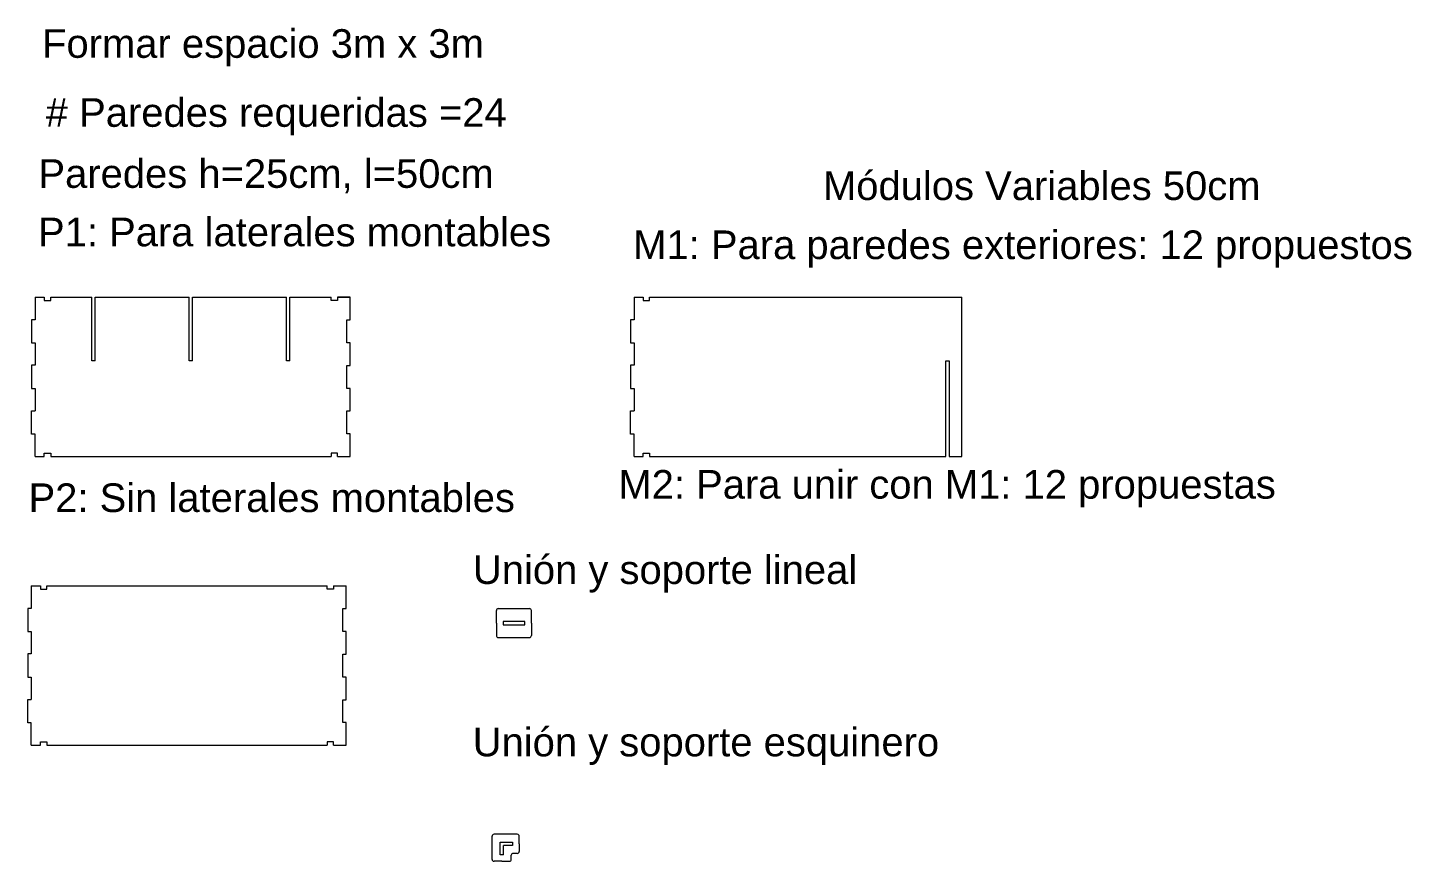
# Model space of a CAD drawing. Header units: millimetres. Extents: x 883 to 14654, y 5219 to 8318.
# Drawn here: x 2797 to 4968, y 5219 to 6527 of the extents above; entities that cross this region are included whole.
import ezdxf

# ---------------------------------------------------------------- set-up
doc = ezdxf.new("R2010")
doc.units = ezdxf.units.MM
doc.header["$LTSCALE"] = 0.05
doc.layers.add('Corte', color=1, linetype='Continuous', lineweight=5)
doc.styles.get("Standard").update_dxf_attribs({"font": 'arial.ttf'})

msp = doc.modelspace()

# ---------------------------------------------------------------- linework, layer by layer
at = {"layer": 'Corte', "color": 1, "linetype": 'Continuous', "lineweight": 5}
for p, q in [((2808.399, 6103.937), (2822.899, 6103.937)), ((2808.399, 6103.937), (2808.399, 6068.637)), ((2822.899, 6103.937), (2822.899, 6098.537)), ((2832.899, 6098.537), (2832.899, 6103.937)), ((2832.899, 6103.937), (2897.449, 6103.937)), ((2897.449, 6003.937), (2897.449, 6103.937)), ((2902.749, 6103.937), (3050.249, 6103.937)), ((2902.749, 6003.937), (2902.749, 6103.937)), ((3050.249, 6003.937), (3050.249, 6103.937)), ((3055.549, 6103.937), (3203.049, 6103.937)), ((3055.549, 6003.937), (3055.549, 6103.937)), ((3203.049, 6003.937), (3203.049, 6103.937)), ((3208.349, 6103.937), (3272.899, 6103.937)), ((3208.349, 6003.937), (3208.349, 6103.937)), ((3272.899, 6098.537), (3272.899, 6103.937)), ((3302.899, 6103.937), (3282.899, 6103.937)), ((3282.899, 6103.937), (3282.899, 6098.537)), ((3282.899, 6103.937), (3302.899, 6103.937)), ((3302.899, 6068.437), (3302.899, 6103.937)), ((3748.329, 6103.937), (3748.329, 6068.637)), ((3748.329, 6103.937), (3762.829, 6103.937)), ((3762.829, 6103.937), (3762.829, 6098.537)), ((3772.829, 6098.537), (3772.829, 6103.937)), ((3772.829, 6103.937), (4262.829, 6103.937)), ((4262.829, 5853.937), (4262.829, 6103.937)), ((2822.899, 6098.537), (2832.899, 6098.537)), ((3282.899, 6098.537), (3272.899, 6098.537)), ((3762.829, 6098.537), (3772.829, 6098.537)), ((2808.399, 6068.637), (2802.899, 6068.637)), ((2802.899, 6068.637), (2802.899, 6032.237)), ((3297.399, 6032.437), (3297.399, 6068.437)), ((3297.399, 6068.437), (3302.899, 6068.437)), ((3748.329, 6068.637), (3742.829, 6068.637)), ((3742.829, 6068.637), (3742.829, 6032.237)), ((2802.899, 6032.237), (2808.399, 6032.237)), ((2808.399, 6032.237), (2808.399, 5997.137)), ((3302.899, 6032.437), (3297.399, 6032.437)), ((3302.899, 5996.937), (3302.899, 6032.437)), ((3742.829, 6032.237), (3748.329, 6032.237)), ((3748.329, 6032.237), (3748.329, 5997.137)), ((2808.399, 5997.137), (2802.899, 5997.137)), ((2802.899, 5997.137), (2802.899, 5960.737)), ((2902.749, 6003.937), (2897.449, 6003.937)), ((3055.549, 6003.937), (3050.249, 6003.937)), ((3208.349, 6003.937), (3203.049, 6003.937)), ((3297.399, 5960.937), (3297.399, 5996.937)), ((3297.399, 5996.937), (3302.899, 5996.937)), ((3748.329, 5997.137), (3742.829, 5997.137)), ((3742.829, 5997.137), (3742.829, 5960.737)), ((4237.529, 5853.937), (4237.529, 6003.937)), ((4237.529, 6003.937), (4242.829, 6003.937)), ((4242.829, 6003.937), (4242.829, 5853.937)), ((2802.899, 5960.737), (2808.399, 5960.737)), ((2808.399, 5960.737), (2808.399, 5925.637)), ((3302.899, 5960.937), (3297.399, 5960.937)), ((3302.899, 5925.437), (3302.899, 5960.937)), ((3742.829, 5960.737), (3748.329, 5960.737)), ((3748.329, 5960.737), (3748.329, 5925.637)), ((2802.899, 5889.237), (2802.899, 5925.637)), ((2802.899, 5925.637), (2808.399, 5925.637)), ((3297.399, 5889.437), (3297.399, 5925.437)), ((3297.399, 5925.437), (3302.899, 5925.437)), ((3742.829, 5889.237), (3742.829, 5925.637)), ((3742.829, 5925.637), (3748.329, 5925.637)), ((2808.399, 5889.237), (2802.899, 5889.237)), ((2808.399, 5853.937), (2808.399, 5889.237)), ((3302.899, 5889.437), (3297.399, 5889.437)), ((3302.899, 5853.937), (3302.899, 5889.437)), ((3748.329, 5889.237), (3742.829, 5889.237)), ((3748.329, 5853.937), (3748.329, 5889.237)), ((2808.399, 5853.937), (2822.899, 5853.937)), ((2822.899, 5853.937), (2822.899, 5859.337)), ((2822.899, 5859.337), (2832.899, 5859.337)), ((2832.899, 5859.337), (2832.899, 5853.937)), ((2832.899, 5853.937), (3272.899, 5853.937)), ((3282.899, 5859.337), (3272.899, 5859.337)), ((3272.899, 5859.337), (3272.899, 5853.937)), ((3282.899, 5853.937), (3282.899, 5859.337)), ((3282.899, 5853.937), (3302.899, 5853.937)), ((3748.329, 5853.937), (3762.829, 5853.937)), ((3762.829, 5853.937), (3762.829, 5859.337)), ((3762.829, 5859.337), (3772.829, 5859.337)), ((3772.829, 5859.337), (3772.829, 5853.937)), ((3772.829, 5853.937), (4237.529, 5853.937)), ((4242.829, 5853.937), (4262.829, 5853.937)), ((2802.261, 5651.089), (2802.261, 5615.789)), ((2802.261, 5651.089), (2816.761, 5651.089)), ((2816.761, 5651.089), (2816.761, 5645.689)), ((2826.761, 5651.089), (3266.761, 5651.089)), ((2826.761, 5645.689), (2826.761, 5651.089)), ((3266.761, 5645.689), (3266.761, 5651.089)), ((3276.761, 5651.089), (3296.761, 5651.089)), ((3276.761, 5651.089), (3276.761, 5645.689)), ((3296.761, 5615.589), (3296.761, 5651.089)), ((2816.761, 5645.689), (2826.761, 5645.689)), ((3276.761, 5645.689), (3266.761, 5645.689)), ((2802.261, 5615.789), (2796.761, 5615.789)), ((2796.761, 5615.789), (2796.761, 5579.389)), ((3291.261, 5579.589), (3291.261, 5615.589)), ((3291.261, 5615.589), (3296.761, 5615.589)), ((3532.336, 5592.789), (3532.336, 5612.439)), ((3535.336, 5615.439), (3584.236, 5615.439)), ((3587.236, 5592.789), (3587.236, 5612.439)), ((3532.336, 5592.789), (3532.336, 5573.139)), ((3576.836, 5595.439), (3542.736, 5595.439)), ((3542.736, 5595.439), (3542.736, 5590.139)), ((3542.736, 5590.139), (3576.836, 5590.139)), ((3576.836, 5590.139), (3576.836, 5595.439)), ((3587.236, 5592.789), (3587.236, 5573.139)), ((2796.761, 5579.389), (2802.261, 5579.389)), ((2802.261, 5579.389), (2802.261, 5544.289)), ((3296.761, 5579.589), (3291.261, 5579.589)), ((3296.761, 5544.089), (3296.761, 5579.589)), ((3535.336, 5570.139), (3584.236, 5570.139)), ((2802.261, 5544.289), (2796.761, 5544.289)), ((2796.761, 5544.289), (2796.761, 5507.889)), ((3291.261, 5508.089), (3291.261, 5544.089)), ((3291.261, 5544.089), (3296.761, 5544.089)), ((2796.761, 5507.889), (2802.261, 5507.889)), ((2802.261, 5507.889), (2802.261, 5472.789)), ((3296.761, 5508.089), (3291.261, 5508.089)), ((3296.761, 5472.589), (3296.761, 5508.089)), ((2796.761, 5436.389), (2796.761, 5472.789)), ((2796.761, 5472.789), (2802.261, 5472.789)), ((3291.261, 5436.589), (3291.261, 5472.589)), ((3291.261, 5472.589), (3296.761, 5472.589)), ((2802.261, 5436.389), (2796.761, 5436.389)), ((2802.261, 5401.089), (2802.261, 5436.389)), ((3296.761, 5436.589), (3291.261, 5436.589)), ((3296.761, 5401.089), (3296.761, 5436.589)), ((2802.261, 5401.089), (2816.761, 5401.089)), ((2816.761, 5401.089), (2816.761, 5406.489)), ((2816.761, 5406.489), (2826.761, 5406.489)), ((2826.761, 5406.489), (2826.761, 5401.089)), ((2826.761, 5401.089), (3266.761, 5401.089)), ((3276.761, 5406.489), (3266.761, 5406.489)), ((3266.761, 5406.489), (3266.761, 5401.089)), ((3276.761, 5401.089), (3276.761, 5406.489)), ((3276.761, 5401.089), (3296.761, 5401.089)), ((3525.69, 5222.037), (3525.69, 5258.487)), ((3565.14, 5261.487), (3528.69, 5261.487)), ((3568.14, 5246.487), (3568.14, 5258.487)), ((3538.04, 5229.437), (3538.04, 5249.137)), ((3538.04, 5249.137), (3543.34, 5249.137)), ((3543.34, 5249.137), (3557.74, 5249.137)), ((3543.34, 5229.437), (3543.34, 5243.837)), ((3557.74, 5243.837), (3543.34, 5243.837)), ((3557.74, 5249.137), (3557.74, 5243.837)), ((3568.14, 5246.487), (3568.14, 5234.487)), ((3540.69, 5219.037), (3528.69, 5219.037)), ((3543.34, 5229.437), (3538.04, 5229.437)), ((3540.69, 5219.037), (3552.69, 5219.037)), ((3555.69, 5222.037), (3555.69, 5228.487)), ((3565.14, 5231.487), (3558.69, 5231.487))]:
    msp.add_line(p, q, dxfattribs=at)
for centre, start, end in [((3535.336, 5612.439), 90, 180), ((3584.236, 5612.439), 0, 90), ((3535.336, 5573.139), 180, 270), ((3584.236, 5573.139), 270, 0), ((3528.69, 5258.487), 90, 180), ((3565.14, 5258.487), 0, 90), ((3565.14, 5234.487), 270, 0), ((3528.69, 5222.037), 180, 270), ((3552.69, 5222.037), 270, 0), ((3558.69, 5228.487), 90, 180)]:
    msp.add_arc(centre, 3, start, end, dxfattribs=at)

# ---------------------------------------------------------------- texts
for s, p in [('Formar espacio 3m x 3m', (2819.326, 6479.412)), ('# Paredes requeridas =24', (2825.177, 6371.212)), ('Paredes h=25cm, l=50cm', (2813.638, 6275.45)), ('Módulos Variables 50cm', (4044.878, 6256.374)), ('P1: Para laterales montables', (2812.994, 6183.772)), ('M1: Para paredes exteriores: 12 propuestos', (3747.016, 6163.689)), ('M2: Para unir con M1: 12 propuestas', (3723.814, 5787.928)), ('P2: Sin laterales montables', (2798.103, 5766.932)), ('Unión y soporte lineal', (3495.525, 5654.057)), ('Unión y soporte esquinero', (3495.174, 5383.704))]:
    msp.add_text(s, height=44.89215, dxfattribs=at).set_placement(p)

doc.saveas('drawing.dxf')
